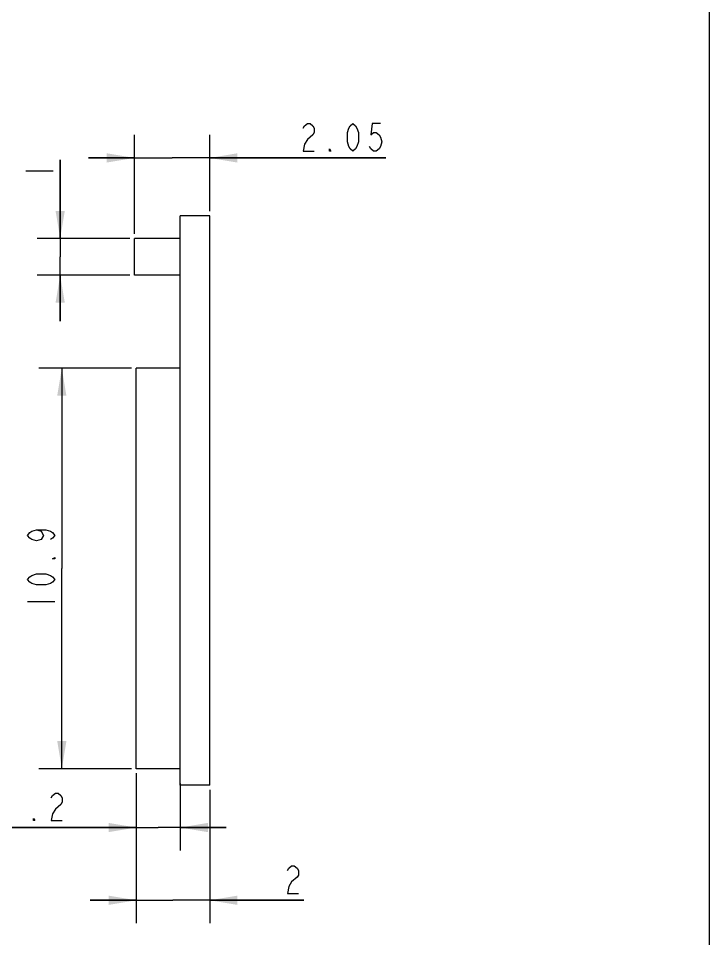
# Model space of a CAD drawing. Extents: x 0 to 189, y 4 to 276.
# Drawn here: x 113.3 to 188.5, y 70.7 to 170.9 of the extents above; entities that cross this region are included whole.
import ezdxf

# ---------------------------------------------------------------- set-up
doc = ezdxf.new("R2010")
doc.units = 0
doc.header["$LTSCALE"] = 19.36
doc.layers.get('0').update_dxf_attribs({"linetype": 'CONTINUOUS'})

# ---------------------------------------------------------------- blocks, each defined once
blk = doc.blocks.new('_ARROW_FILLED')
at = {"color": 0, "linetype": 'ByBlock'}
blk.add_solid([(0, 0), (-1, 0.167), (-1, -0.167)], dxfattribs=at)

msp = doc.modelspace()

# ---------------------------------------------------------------- linework, layer by layer
at = {"color": 0, "linetype": 'Continuous'}
for p, q in [((188.54, 3.65), (188.54, 275.55)), ((144.45, 159.17), (144.75, 159.42)), ((144.75, 159.42), (145.05, 159.42)), ((145.05, 159.42), (145.35, 159.17)), ((149.4, 159.17), (149.7, 159.42)), ((149.7, 159.42), (150, 159.17)), ((151.8, 159.42), (151.65, 158.17)), ((152.7, 159.42), (151.8, 159.42)), ((144.3, 158.92), (144.45, 159.17)), ((145.35, 159.17), (145.5, 158.92)), ((145.5, 158.42), (145.35, 158.17)), ((145.5, 158.92), (145.5, 158.42)), ((149.1, 158.42), (149.25, 158.92)), ((149.1, 157.42), (149.1, 158.42)), ((149.25, 158.92), (149.4, 159.17)), ((150, 159.17), (150.15, 158.92)), ((150.15, 158.92), (150.3, 158.42)), ((150.3, 158.42), (150.3, 157.42)), ((151.65, 158.17), (151.95, 158.42)), ((151.95, 158.42), (152.25, 158.42)), ((152.25, 158.42), (152.55, 158.17)), ((125.91, 147.4), (125.91, 158.17)), ((134.11, 149.87), (134.11, 158.17)), ((144.75, 157.67), (144.45, 157.17)), ((145.35, 158.17), (144.75, 157.67)), ((149.25, 156.92), (149.1, 157.42)), ((150.3, 157.42), (150.15, 156.92)), ((152.55, 158.17), (152.7, 157.92)), ((152.7, 157.92), (152.85, 157.42)), ((152.85, 157.42), (152.7, 156.92)), ((144.45, 157.17), (144.3, 156.42)), ((144.3, 156.42), (145.5, 156.42)), ((147.15, 156.42), (147.15, 156.67)), ((147.15, 156.67), (147.3, 156.42)), ((147.3, 156.42), (147.15, 156.42)), ((149.4, 156.67), (149.25, 156.92)), ((149.7, 156.42), (149.4, 156.67)), ((150, 156.67), (149.7, 156.42)), ((150.15, 156.92), (150, 156.67)), ((151.65, 156.67), (151.5, 156.92)), ((151.95, 156.42), (151.65, 156.67)), ((152.25, 156.42), (151.95, 156.42)), ((152.55, 156.67), (152.25, 156.42)), ((152.7, 156.92), (152.55, 156.67)), ((117.83, 146.9), (117.83, 155.47)), ((117.83, 155.47), (117.83, 144.9)), ((125.91, 155.67), (120.91, 155.67)), ((120.91, 155.67), (130.01, 155.67)), ((153.3, 155.67), (130.01, 155.67)), ((134.11, 155.67), (153.3, 155.67)), ((114.08, 154.27), (117.08, 154.27)), ((130.91, 87.37), (130.91, 149.37)), ((134.11, 149.37), (130.91, 149.37)), ((134.11, 87.37), (134.11, 149.37)), ((125.41, 146.9), (115.33, 146.9)), ((125.91, 142.9), (125.91, 146.9)), ((130.91, 146.9), (125.91, 146.9)), ((117.83, 137.9), (117.83, 144.9)), ((125.41, 142.9), (115.33, 142.9)), ((117.83, 142.9), (117.83, 137.9)), ((130.91, 142.9), (125.91, 142.9)), ((125.61, 132.77), (115.51, 132.77)), ((118.01, 132.77), (118.01, 110.97)), ((126.11, 89.17), (126.11, 132.77)), ((130.91, 132.77), (126.11, 132.77)), ((114.26, 114.57), (114.51, 114.87)), ((114.51, 114.27), (114.26, 114.57)), ((114.51, 114.87), (114.76, 115.02)), ((114.76, 114.12), (114.51, 114.27)), ((114.76, 115.02), (115.26, 115.17)), ((115.26, 115.17), (115.76, 115.02)), ((115.26, 115.17), (116.26, 115.17)), ((115.76, 115.02), (116.01, 114.57)), ((116.01, 114.57), (115.76, 114.12)), ((116.26, 115.17), (116.76, 115.02)), ((116.76, 115.02), (117.01, 114.87)), ((117.01, 114.27), (116.76, 114.12)), ((117.01, 114.87), (117.26, 114.57)), ((117.26, 114.57), (117.01, 114.27)), ((115.26, 113.97), (114.76, 114.12)), ((115.76, 114.12), (115.26, 113.97)), ((117.01, 112.02), (117.26, 112.17)), ((117.26, 112.02), (117.01, 112.02)), ((117.26, 112.17), (117.26, 112.02)), ((114.51, 110.07), (114.76, 110.22)), ((114.76, 110.22), (115.26, 110.37)), ((115.26, 110.37), (116.26, 110.37)), ((116.26, 110.37), (116.76, 110.22)), ((116.76, 110.22), (117.01, 110.07)), ((118.01, 89.17), (118.01, 110.97)), ((114.26, 109.77), (114.51, 110.07)), ((114.51, 109.47), (114.26, 109.77)), ((114.76, 109.32), (114.51, 109.47)), ((115.26, 109.17), (114.76, 109.32)), ((116.76, 109.32), (116.26, 109.17)), ((117.01, 109.47), (116.76, 109.32)), ((117.01, 110.07), (117.26, 109.77)), ((117.26, 109.77), (117.01, 109.47)), ((116.26, 109.17), (115.26, 109.17)), ((114.26, 107.37), (117.26, 107.37)), ((125.61, 89.17), (115.51, 89.17)), ((130.91, 89.17), (126.11, 89.17)), ((126.11, 88.67), (126.11, 80.26)), ((126.11, 88.67), (126.11, 72.34)), ((130.91, 87.57), (130.91, 80.26)), ((134.11, 87.37), (130.91, 87.37)), ((116.86, 86.01), (117.01, 86.26)), ((117.01, 86.26), (117.31, 86.51)), ((117.31, 86.51), (117.61, 86.51)), ((117.61, 86.51), (117.91, 86.26)), ((117.91, 86.26), (118.06, 86.01)), ((134.11, 86.87), (134.11, 72.34)), ((117.91, 85.26), (117.31, 84.76)), ((118.06, 85.51), (117.91, 85.26)), ((118.06, 86.01), (118.06, 85.51)), ((117.01, 84.26), (116.86, 83.51)), ((117.31, 84.76), (117.01, 84.26)), ((114.91, 83.51), (114.91, 83.76)), ((114.91, 83.76), (115.06, 83.51)), ((115.06, 83.51), (114.91, 83.51)), ((116.86, 83.51), (118.06, 83.51)), ((126.11, 82.76), (111.46, 82.76)), ((111.46, 82.76), (128.51, 82.76)), ((135.91, 82.76), (128.51, 82.76)), ((130.91, 82.76), (135.91, 82.76)), ((142.57, 78.09), (142.72, 78.34)), ((142.72, 78.34), (143.02, 78.59)), ((143.02, 78.59), (143.32, 78.59)), ((143.32, 78.59), (143.62, 78.34)), ((143.62, 78.34), (143.77, 78.09)), ((143.62, 77.34), (143.02, 76.84)), ((143.77, 77.59), (143.62, 77.34)), ((143.77, 78.09), (143.77, 77.59)), ((142.72, 76.34), (142.57, 75.59)), ((143.02, 76.84), (142.72, 76.34)), ((142.57, 75.59), (143.77, 75.59)), ((126.11, 74.84), (121.11, 74.84)), ((121.11, 74.84), (130.11, 74.84)), ((144.37, 74.84), (130.11, 74.84)), ((134.11, 74.84), (144.37, 74.84))]:
    msp.add_line(p, q, dxfattribs=at)

# ---------------------------------------------------------------- block references
at = {"color": 0, "linetype": 'Continuous', "xscale": 3, "yscale": 3, "zscale": 3}
for p in [(125.91, 155.67), (126.11, 82.76), (126.11, 74.84)]:
    msp.add_blockref('_ARROW_FILLED', p, dxfattribs=at)
for p, rotation in [((134.11, 155.67), 180), ((117.83, 146.9), 270), ((117.83, 142.9), 90), ((118.01, 132.77), 90), ((118.01, 89.17), 270), ((130.91, 82.76), 180), ((134.11, 74.84), 180)]:
    msp.add_blockref('_ARROW_FILLED', p, dxfattribs=dict(at, rotation=rotation))

doc.saveas('drawing.dxf')
